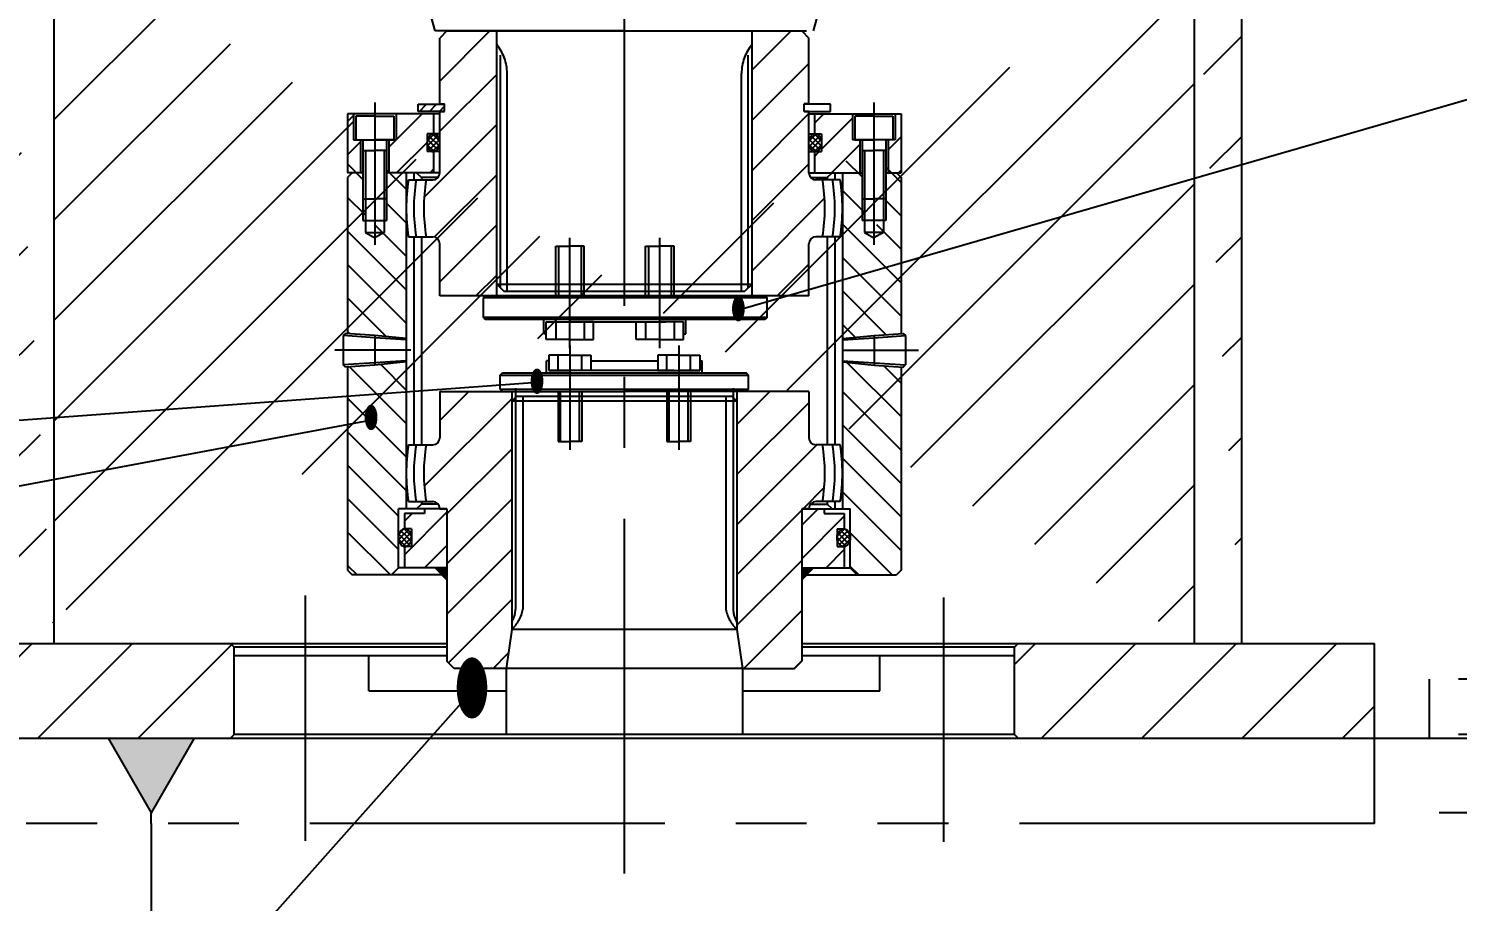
# Model space of a CAD drawing. Header units: millimetres. Extents: x -196 to 4844, y -195 to 3369.
# Drawn here: x 737 to 1341, y 945 to 1314 of the extents above; entities that cross this region are included whole.
import ezdxf
from ezdxf.enums import TextEntityAlignment as Align

# ---------------------------------------------------------------- set-up
doc = ezdxf.new("R2010")
doc.units = ezdxf.units.MM
doc.header["$LTSCALE"] = 120
for name, pattern in [('F', [0.75, 0.5, -0.25]), ('G', [2, 1.25, -0.25, 0.25, -0.25]), ('K', [2.5, 1.25, -0.25, 0.25, -0.25, 0.25, -0.25])]:
    doc.linetypes.add(name, pattern=pattern)
for name, color, linetype in [('01', 7, 'Continuous'), ('02', 1, 'Continuous'), ('04', 2, 'F'), ('05', 4, 'G'), ('07', 6, 'K'), ('08', 1, 'Continuous'), ('INTE_THICK', 7, 'Continuous'), ('THICK', 7, 'Continuous'), ('THIN', 1, 'Continuous')]:
    doc.layers.add(name, color=color, linetype=linetype)
doc.styles.get("Standard").update_dxf_attribs({"font": 'isocp', "width": 0.707, "bigfont": 'intecad.shx'})
doc.dimstyles.new('INTE', dxfattribs={"dimscale": 12, "dimtxt": 3.5, "dimasz": 3, "dimexe": 3, "dimexo": 0, "dimgap": 1, "dimtad": 1, "dimdec": 3, "dimdsep": 46, "dimtxsty": 'Standard', "dimcen": 0, "dimclrd": 1, "dimclre": 1, "dimclrt": 3, "dimadec": 0, "dimazin": 0, "dimtfac": 1, "dimtdec": 3, "dimtmove": 0, "dimatfit": 0, "dimfxl": 0, "dimarcsym": 0})

# ---------------------------------------------------------------- blocks, each defined once
blk = doc.blocks.new('*U69', base_point=(258.13, 456.8))
at = {"layer": '01'}
for p, q in [((257.96, 460.8), (283.13, 460.8)), ((278.13, 461.8), (278.13, 451.8)), ((283.13, 460.8), (283.13, 452.8)), ((283.13, 460.8), (285.44, 456.8)), ((283.13, 452.8), (285.44, 456.8)), ((257.96, 452.8), (283.13, 452.8))]:
    blk.add_line(p, q, dxfattribs=at)
at = {"layer": '02'}
for p, q in [((257.96, 461.8), (278.13, 461.8)), ((257.96, 451.8), (278.13, 451.8))]:
    blk.add_line(p, q, dxfattribs=at)
at = {"layer": '05'}
blk.add_line((255.13, 456.8), (288.44, 456.8), dxfattribs=at)
blk = doc.blocks.new('*D91')
at = {"layer": '08', "color": 1, "lineweight": -2}
for p, q in [((1338.96, 1393.74), (1524.92, 1393.74)), ((1488.92, 1049.74), (1488.92, 1357.74)), ((1306.04, 1013.74), (1524.92, 1013.74))]:
    blk.add_line(p, q, dxfattribs=at)
at = {"layer": '08', "color": 1}
for points in [[(1482.92, 1357.74), (1494.92, 1357.74), (1488.92, 1393.74)], [(1482.92, 1049.74), (1494.92, 1049.74), (1488.92, 1013.74)]]:
    blk.add_solid(points, dxfattribs=at)
at = {"layer": 'Defpoints', "color": 0}
for p in [(1338.96, 1393.74), (1488.92, 1393.74), (1306.04, 1013.74)]:
    blk.add_point(p, dxfattribs=at)
at = {"layer": '08', "color": 3, "insert": (1455.92, 1203.74), "char_height": 42, "attachment_point": 5, "rotation": 90}
blk.add_mtext('380', dxfattribs=at)

msp = doc.modelspace()

# ---------------------------------------------------------------- hatches: boundary and pattern name
at = {"layer": '02'}
h = msp.add_hatch(dxfattribs=at)
h.set_pattern_fill('_USER', color=256, scale=30, angle=45, style=0, pattern_type=0)
h.set_pattern_definition([(45, (-1141.58, -62.75), (-21.2132, 21.2132), [])])
h.paths.add_polyline_path([(1188.9647, 1387.7393), (1216.4647, 1387.7393), (1216.4647, 1393.7393), (1338.9647, 1393.7393), (1338.9647, 1353.7393), (1188.9647, 1353.7393)])
h.paths.add_polyline_path([(1153.9647, 1053.7393), (1306.0433, 1053.7393), (1306.0433, 1013.7393), (1153.9647, 1013.7393)])
h.paths.add_polyline_path([(687.9647, 1053.7393), (823.9647, 1053.7393), (823.9647, 1013.7393), (687.9647, 1013.7393)])
h.paths.add_polyline_path([(636.4647, 1053.7393), (654.9647, 1053.7393), (654.9647, 1013.7393), (636.4647, 1013.7393)])
h.paths.add_polyline_path([(617.9647, 1393.7393), (617.9647, 1353.7393), (788.9647, 1353.7393), (788.9647, 1387.7393), (761.4647, 1387.7393), (761.4647, 1393.7393)])
edge = h.paths.add_edge_path()
edge.add_line((1229.9647, 1053.7393), (1229.9647, 1353.7393))
edge.add_line((1249.9647, 1053.7393), (1249.9647, 1353.7393))
edge.add_line((727.9647, 1053.7393), (727.9647, 1353.7393))
edge.add_line((747.9647, 1053.7393), (747.9647, 1353.7393))
at = {"layer": '02', "linetype": 'Continuous'}
h = msp.add_hatch(dxfattribs=at)
h.set_pattern_fill('_USER', color=1, scale=15, angle=45, style=0, pattern_type=0)
h.set_pattern_definition([(45, (-1329.516, -4958.24), (-10.606602, 10.606602), [])])
h.paths.add_polyline_path([(910.9647, 1252.7397, -0.41421356), (907.9647, 1249.7397), (905.1746, 1249.7397, 0.08415731), (905.1746, 1225.7397), (907.9647, 1225.7397, -0.41421356), (910.9647, 1222.7397), (910.9647, 1200.7393), (934.9897, 1200.7393), (934.9897, 1312.7393), (913.9647, 1312.7393), (910.9647, 1309.7393), (910.9647, 1281.9397), (912.9647, 1281.9397), (912.9647, 1278.7397), (910.9647, 1278.7397)])
h.paths.add_polyline_path([(1042.9397, 1200.7393), (1066.9647, 1200.7393), (1066.9647, 1222.7397, -0.41421356), (1069.9647, 1225.7397), (1072.7548, 1225.7397, 0.08415731), (1072.7548, 1249.7397), (1069.9647, 1249.7397, -0.41421356), (1066.9647, 1252.7397), (1066.9647, 1278.7397), (1064.9647, 1278.7397), (1064.9647, 1281.7397), (1064.9647, 1281.9397), (1066.9647, 1281.9397), (1066.9647, 1309.7393), (1063.9647, 1312.7393), (1042.9397, 1312.7393)])
h = msp.add_hatch(dxfattribs=at)
h.set_pattern_fill('_USER', color=1, scale=3, angle=45, style=0, pattern_type=0)
h.set_pattern_definition([(45, (0, 62.433), (-2.1213203, 2.1213203), [])])
h.paths.add_polyline_path([(901.8647, 1281.7397), (901.8647, 1278.7397), (912.9647, 1278.7397), (912.9647, 1281.7397)])
h = msp.add_hatch(dxfattribs=at)
h.set_pattern_fill('_USER', color=1, scale=10, angle=45, style=0, pattern_type=0)
h.set_pattern_definition([(45, (-2385.169, -2265.525), (-7.071068, 7.071068), [])])
h.paths.add_polyline_path([(1085.4647, 1266.7397), (1085.4647, 1277.7397), (1069.4647, 1277.7397), (1069.4647, 1269.2397), (1072.3647, 1269.2397), (1072.3647, 1261.7397), (1069.4647, 1261.7397), (1069.4647, 1252.7397), (1082.9647, 1252.7397), (1088.4647, 1252.7397), (1088.4647, 1266.7397), (1086.4647, 1266.7397)])
h.paths.add_polyline_path([(1105.9647, 1277.7397), (1103.4647, 1277.7397), (1103.4647, 1266.7397), (1100.4647, 1266.7397), (1100.4647, 1252.7397), (1105.9647, 1252.7397)])
h.paths.add_polyline_path([(892.4647, 1266.7397), (889.4647, 1266.7397), (889.4647, 1252.7397), (908.4647, 1252.7397), (908.4647, 1261.7397), (905.5647, 1261.7397), (905.5647, 1269.2397), (908.4647, 1269.2397), (908.4647, 1277.7397), (892.4647, 1277.7397)])
h.paths.add_polyline_path([(877.4647, 1266.7397), (875.4647, 1266.7397), (874.4647, 1266.7397), (874.4647, 1277.7397), (871.9647, 1277.7397), (871.9647, 1252.7397), (877.4647, 1252.7397)])
h = msp.add_hatch(dxfattribs=at)
h.set_pattern_fill('ANSI37', color=1, scale=0.5, angle=-90, style=0)
h.set_pattern_definition([(225, (1319.0606, 1504.5363), (-1.122532, 1.122532), []), (135, (1319.0606, 1504.5363), (1.122532, 1.122532), [])])
edge = h.paths.add_edge_path()
edge.add_ellipse((908.2647, 1265.4897), major_axis=(0, 3.75), ratio=0.72, start_angle=0, end_angle=360, ccw=False)
h = msp.add_hatch(dxfattribs=at)
h.set_pattern_fill('ANSI37', color=1, scale=0.5, angle=-90, style=0)
h.set_pattern_definition([(315, (658.8689, 1504.5363), (1.122532, 1.122532), []), (45, (658.8689, 1504.5363), (-1.122532, 1.122532), [])])
edge = h.paths.add_edge_path()
edge.add_ellipse((1069.6647, 1265.4897), major_axis=(0, 3.75), ratio=0.72, start_angle=0, end_angle=360)
h = msp.add_hatch(dxfattribs=at)
h.set_pattern_fill('_USER', color=1, scale=10, angle=315, style=0, pattern_type=0)
h.set_pattern_definition([(315, (-2385.169, -2260.525), (7.071068, 7.071068), [])])
h.paths.add_polyline_path([(1081.1647, 1182.6677), (1094.5151, 1184.0444), (1105.9647, 1184.8181), (1105.9647, 1255.7397), (1103.9647, 1257.7397), (1099.4647, 1257.7397), (1099.4647, 1237.5744), (1098.4647, 1237.5744), (1098.4647, 1232.5744), (1094.4647, 1230.265), (1090.4647, 1232.5744), (1090.4647, 1237.5744), (1089.4647, 1237.5744), (1089.4647, 1257.7397), (1081.1647, 1257.7397)])
edge = h.paths.add_edge_path()
edge.add_line((1105.9647, 1170.6605), (1094.5151, 1171.4342))
edge.add_line((1094.5151, 1171.4342), (1081.1647, 1172.8109))
edge.add_line((1081.1647, 1172.8109), (1081.1647, 1110.7393))
edge.add_line((1081.1647, 1110.7393), (1081.9647, 1110.7393))
edge.add_line((1081.9647, 1110.7393), (1084.4647, 1110.7393))
edge.add_line((1084.4647, 1110.7393), (1084.4647, 1098.8288))
edge.add_ellipse((1081.7147, 1098.4893), major_axis=(0, 3.75), ratio=0.7363574, start_angle=264.8055711, end_angle=275.1944289, ccw=False)
edge.add_ellipse((1081.7147, 1098.4893), major_axis=(0, 3.75), ratio=0.7363574, start_angle=275.1944289, end_angle=624.8055711)
edge.add_line((1084.4647, 1098.1498), (1084.4647, 1085.7393))
edge.add_line((1084.4647, 1085.7393), (1087.4647, 1082.7393))
edge.add_line((1087.4647, 1082.7393), (1103.9647, 1082.7393))
edge.add_line((1103.9647, 1082.7393), (1105.9647, 1084.7393))
edge.add_line((1105.9647, 1084.7393), (1105.9647, 1170.6605))
h.paths.add_polyline_path([(896.7647, 1257.7397), (888.4647, 1257.7397), (888.4647, 1246.7397), (888.4647, 1237.5744), (887.4647, 1237.5744), (887.4647, 1232.5744), (883.4647, 1230.265), (879.4647, 1232.5744), (879.4647, 1237.5744), (878.4647, 1237.5744), (878.4647, 1257.7397), (873.9647, 1257.7397), (871.9647, 1255.7397), (871.9647, 1184.8181), (883.4143, 1184.0444), (896.7647, 1182.6677)])
edge = h.paths.add_edge_path()
edge.add_line((883.4143, 1171.4342), (871.9647, 1170.6605))
edge.add_line((871.9647, 1170.6605), (871.9647, 1084.7393))
edge.add_line((871.9647, 1084.7393), (873.9647, 1082.7393))
edge.add_line((873.9647, 1082.7393), (890.4647, 1082.7393))
edge.add_line((890.4647, 1082.7393), (893.4647, 1085.7393))
edge.add_line((893.4647, 1085.7393), (893.4647, 1098.1498))
edge.add_ellipse((896.2147, 1098.4893), major_axis=(0, 3.75), ratio=0.7363574, start_angle=84.8055711, end_angle=95.1944289, ccw=False)
edge.add_ellipse((896.2147, 1098.4893), major_axis=(0, 3.75), ratio=0.7363574, start_angle=-264.8055711, end_angle=84.8055711)
edge.add_line((893.4647, 1098.8288), (893.4647, 1110.7393))
edge.add_line((893.4647, 1110.7393), (896.7647, 1110.7393))
edge.add_line((896.7647, 1110.7393), (896.7647, 1172.8109))
edge.add_line((896.7647, 1172.8109), (883.4143, 1171.4342))
h = msp.add_hatch(dxfattribs=at)
h.set_pattern_fill('_USER', color=1, scale=15, angle=45, style=0, pattern_type=0)
h.set_pattern_definition([(45, (-1329.516, -4953.24), (-10.606602, 10.606602), [])])
h.paths.add_polyline_path([(941.3397, 1160.2393), (910.9647, 1160.2393), (910.9647, 1140.7393, -0.41421356), (907.9647, 1137.7393), (905.1746, 1137.7393, 0.08415731), (905.1746, 1113.7393), (907.9647, 1113.7393, -0.41421356), (910.9647, 1110.7393), (913.9647, 1110.7393), (913.9647, 1085.7393), (913.9647, 1046.2393), (916.9647, 1043.2393), (938.9647, 1043.2393), (941.3397, 1059.7563)])
h.paths.add_polyline_path([(1036.5897, 1059.7563), (1038.9647, 1043.2393), (1060.9647, 1043.2393), (1063.9647, 1046.2393), (1063.9647, 1110.7393), (1066.9647, 1110.7393, -0.41421356), (1069.9647, 1113.7393), (1072.7548, 1113.7393, 0.08415731), (1072.7548, 1137.7393), (1069.9647, 1137.7393, -0.41421356), (1066.9647, 1140.7393), (1066.9647, 1160.2393), (1036.5897, 1160.2393)])
h = msp.add_hatch(dxfattribs=at)
h.set_pattern_fill('_USER', color=1, scale=10, angle=45, style=0, pattern_type=0)
h.set_pattern_definition([(45, (-2385.169, -2260.525), (-7.071068, 7.071068), [])])
edge = h.paths.add_edge_path()
edge.add_line((913.9647, 1110.7393), (910.9647, 1110.7393))
edge.add_line((910.9647, 1110.7393), (904.4647, 1110.7393))
edge.add_line((904.4647, 1110.7393), (904.4647, 1108.7393))
edge.add_line((904.4647, 1108.7393), (895.9647, 1108.7393))
edge.add_line((895.9647, 1108.7393), (895.9647, 1102.2393))
edge.add_line((895.9647, 1102.2393), (898.9647, 1102.2393))
edge.add_line((898.9647, 1102.2393), (898.9647, 1098.8288))
edge.add_ellipse((896.2147, 1098.4893), major_axis=(0, 3.75), ratio=0.7363574, start_angle=264.8055711, end_angle=275.1944289, ccw=False)
edge.add_ellipse((896.2147, 1098.4893), major_axis=(0, 3.75), ratio=0.7363574, start_angle=180, end_angle=264.8055711)
edge.add_line((898.9647, 1098.1498), (898.9647, 1094.7393))
edge.add_line((898.9647, 1094.7393), (895.9647, 1094.7393))
edge.add_line((895.9647, 1094.7393), (895.9647, 1085.7393))
edge.add_line((895.9647, 1085.7393), (913.9647, 1085.7393))
edge.add_line((913.9647, 1085.7393), (913.9647, 1110.7393))
edge = h.paths.add_edge_path()
edge.add_line((1078.9647, 1098.8288), (1078.9647, 1102.2393))
edge.add_line((1078.9647, 1102.2393), (1081.9647, 1102.2393))
edge.add_line((1081.9647, 1102.2393), (1081.9647, 1108.7393))
edge.add_line((1081.9647, 1108.7393), (1073.4647, 1108.7393))
edge.add_line((1073.4647, 1108.7393), (1073.4647, 1110.7393))
edge.add_line((1073.4647, 1110.7393), (1063.9647, 1110.7393))
edge.add_line((1063.9647, 1110.7393), (1063.9647, 1085.7393))
edge.add_line((1063.9647, 1085.7393), (1081.9647, 1085.7393))
edge.add_line((1081.9647, 1085.7393), (1081.9647, 1094.7393))
edge.add_line((1081.9647, 1094.7393), (1078.9647, 1094.7393))
edge.add_line((1078.9647, 1094.7393), (1078.9647, 1098.1498))
edge.add_ellipse((1081.7147, 1098.4893), major_axis=(0, 3.75), ratio=0.7363574, start_angle=84.8055711, end_angle=95.1944289, ccw=False)
edge.add_ellipse((1081.7147, 1098.4893), major_axis=(0, 3.75), ratio=0.7363574, start_angle=0, end_angle=84.8055711)
h = msp.add_hatch(dxfattribs=at)
h.set_pattern_fill('ANSI37', color=1, scale=0.5, angle=-90, style=0)
h.set_pattern_definition([(225, (1319.0606, 1489.5359), (-1.122532, 1.122532), []), (135, (1319.0606, 1489.5359), (1.122532, 1.122532), [])])
edge = h.paths.add_edge_path()
edge.add_line((893.4647, 1098.1498), (893.4647, 1098.8288))
edge.add_ellipse((896.2147, 1098.4893), major_axis=(0, 3.75), ratio=0.7363574, start_angle=-84.8055711, end_angle=84.8055711, ccw=False)
edge.add_line((898.9647, 1098.8288), (898.9647, 1098.1498))
edge.add_ellipse((896.2147, 1098.4893), major_axis=(0, 3.75), ratio=0.7363574, start_angle=95.1944289, end_angle=264.8055711, ccw=False)
h = msp.add_hatch(dxfattribs=at)
h.set_pattern_fill('ANSI37', color=1, scale=0.5, angle=-90, style=0)
h.set_pattern_definition([(315, (658.8689, 1489.5359), (1.122532, 1.122532), []), (45, (658.8689, 1489.5359), (-1.122532, 1.122532), [])])
edge = h.paths.add_edge_path()
edge.add_line((1084.4647, 1098.1498), (1084.4647, 1098.8288))
edge.add_ellipse((1081.7147, 1098.4893), major_axis=(0, 3.75), ratio=0.7363574, start_angle=275.1944289, end_angle=444.8055711)
edge.add_line((1078.9647, 1098.8288), (1078.9647, 1098.1498))
edge.add_ellipse((1081.7147, 1098.4893), major_axis=(0, 3.75), ratio=0.7363574, start_angle=95.1944289, end_angle=264.8055711)
for points in [[(908.9647, 1085.7393), (913.9647, 1085.7393), (913.9647, 1080.7393)], [(1068.9647, 1085.7393), (1063.9647, 1085.7393), (1063.9647, 1080.7393)]]:
    msp.add_hatch(color=1, dxfattribs=at).paths.add_polyline_path(points)
at = {"layer": '07', "linetype": 'K'}
msp.add_hatch(color=6, dxfattribs=at).paths.add_polyline_path([(788.9647, 982.2393), (807.1513, 1013.7393), (770.7782, 1013.7393)])

# ---------------------------------------------------------------- linework, layer by layer
for p, q in [((913.9647, 1312.7393), (910.9647, 1309.7393)), ((1063.9647, 1312.7393), (1066.9647, 1309.7393)), ((910.9647, 1281.9397), (910.9647, 1309.7393)), ((1066.9647, 1281.9397), (1066.9647, 1309.7393)), ((912.9647, 1278.7397), (912.9647, 1281.9397)), ((1064.9647, 1278.7397), (1064.9647, 1281.9397)), ((910.9647, 1252.7397), (910.9647, 1278.7397)), ((1066.9647, 1252.7397), (1066.9647, 1278.7397)), ((873.9647, 1252.7397), (871.9647, 1250.7397)), ((871.9647, 1250.7397), (871.9647, 1184.8181)), ((878.4647, 1252.7397), (873.9647, 1252.7397)), ((910.9647, 1252.7397), (888.4647, 1252.7397)), ((896.7647, 1252.7397), (896.7647, 1110.7393)), ((901.1647, 1252.7397), (903.1647, 1250.7397)), ((910.2008, 1250.7397), (903.1647, 1250.7397)), ((903.1647, 1250.7397), (903.1647, 1249.7397)), ((1066.9647, 1252.7397), (1089.4647, 1252.7397)), ((1067.7287, 1250.7397), (1074.7647, 1250.7397)), ((1076.7647, 1252.7397), (1074.7647, 1250.7397)), ((1074.7647, 1250.7397), (1074.7647, 1249.7397)), ((1081.1647, 1252.7397), (1081.1647, 1110.7393)), ((1099.4647, 1252.7397), (1103.9647, 1252.7397)), ((1103.9647, 1252.7397), (1105.9647, 1250.7397)), ((1105.9647, 1250.7397), (1105.9647, 1184.8181)), ((903.1647, 1225.7397), (903.1647, 1137.7393)), ((910.9647, 1200.7393), (910.9647, 1222.7397)), ((1066.9647, 1200.7393), (1066.9647, 1222.7397)), ((1074.7647, 1225.7397), (1074.7647, 1137.7393)), ((871.9647, 1170.6605), (871.9647, 1084.7393)), ((1105.9647, 1170.6605), (1105.9647, 1084.7393)), ((910.9647, 1160.2393), (910.9647, 1140.7393)), ((1066.9647, 1160.2393), (1066.9647, 1140.7393)), ((901.1647, 1110.7393), (903.1647, 1112.7393)), ((903.1647, 1113.7393), (903.1647, 1112.7393)), ((910.2008, 1112.7393), (903.1647, 1112.7393)), ((1067.7287, 1112.7393), (1074.7647, 1112.7393)), ((1074.7647, 1113.7393), (1074.7647, 1112.7393)), ((1076.7647, 1110.7393), (1074.7647, 1112.7393)), ((913.9647, 1110.7393), (893.4647, 1110.7393)), ((893.4647, 1085.7393), (893.4647, 1110.7393)), ((904.4647, 1108.7393), (895.9647, 1108.7393)), ((904.4647, 1110.7393), (904.4647, 1108.7393)), ((910.9647, 1110.7393), (910.9647, 1110.7393)), ((913.9647, 1110.7393), (913.9647, 1046.2393)), ((1063.9647, 1110.7393), (1084.4647, 1110.7393)), ((1063.9647, 1110.7393), (1063.9647, 1046.2393)), ((1066.9647, 1110.7393), (1066.9647, 1110.7393)), ((1073.4647, 1110.7393), (1073.4647, 1108.7393)), ((1073.4647, 1108.7393), (1081.9647, 1108.7393)), ((1084.4647, 1085.7393), (1084.4647, 1110.7393)), ((871.9647, 1084.7393), (873.9647, 1082.7393)), ((911.9647, 1082.7393), (873.9647, 1082.7393)), ((908.9647, 1085.7393), (913.9647, 1080.7393)), ((1068.9647, 1085.7393), (1063.9647, 1080.7393)), ((1065.9647, 1082.7393), (1103.9647, 1082.7393)), ((1105.9647, 1084.7393), (1103.9647, 1082.7393)), ((916.9647, 1043.2393), (913.9647, 1046.2393)), ((1060.9647, 1043.2393), (1063.9647, 1046.2393))]:
    msp.add_line(p, q)
for centre, start, end in [((907.9647, 1252.7397), 270, 0), ((1069.9647, 1252.7397), 180, 270), ((907.9647, 1222.7397), 0, 90), ((1069.9647, 1222.7397), 90, 180), ((907.9647, 1140.7393), 270, 0), ((1069.9647, 1140.7393), 180, 270), ((907.9647, 1110.7393), 0, 90), ((1069.9647, 1110.7393), 90, 180)]:
    msp.add_arc(centre, 3, start, end)
at = {"extrusion": (0, 0, -1)}
for centre, ratio in [((908.2647, 1265.4897), 0.72), ((896.2147, 1098.4893), 0.7363574)]:
    msp.add_ellipse(centre, major_axis=(0, 3.75), ratio=ratio, dxfattribs=at)
for centre, ratio in [((1069.6647, 1265.4897), 0.72), ((1081.7147, 1098.4893), 0.7363574)]:
    msp.add_ellipse(centre, major_axis=(0, 3.75), ratio=ratio)
at = {"layer": '01', "color": 7, "linetype": 'Continuous'}
for p, q in [((747.9647, 1053.7393), (747.9647, 1353.7393)), ((1229.9647, 1053.7393), (1229.9647, 1353.7393)), ((1249.9647, 1053.7393), (1249.9647, 1353.7393)), ((934.9897, 1200.7393), (934.9897, 1312.7393)), ((1042.9397, 1200.7393), (1042.9397, 1312.7393)), ((910.9647, 1281.9397), (912.9647, 1281.9397)), ((1066.9647, 1281.9397), (1064.9647, 1281.9397)), ((910.9647, 1278.7397), (912.9647, 1278.7397)), ((1066.9647, 1278.7397), (1064.9647, 1278.7397)), ((1066.9647, 1200.7393), (910.9647, 1200.7393)), ((930.1522, 1200.7393), (929.3522, 1199.9393)), ((1049.3522, 1199.9393), (929.3522, 1199.9393)), ((929.3522, 1191.5393), (929.3522, 1199.9393)), ((1048.5522, 1200.7393), (1049.3522, 1199.9393)), ((1049.3522, 1191.5393), (1049.3522, 1199.9393)), ((1049.3522, 1191.5393), (929.3522, 1191.5393)), ((930.1522, 1190.7393), (929.3522, 1191.5393)), ((1048.5522, 1190.7393), (930.1522, 1190.7393)), ((1049.3522, 1191.5393), (1048.5522, 1190.7393)), ((870.1303, 1183.942), (870.1303, 1171.5366)), ((1107.7991, 1183.942), (1107.7991, 1171.5366)), ((956.0797, 1168.2393), (956.0797, 1173.2393)), ((957.0797, 1173.2393), (956.0797, 1173.2393)), ((974.8497, 1173.2393), (1003.0797, 1173.2393)), ((1020.8497, 1173.2393), (1021.8497, 1173.2393)), ((1021.8497, 1168.2393), (1021.8497, 1173.2393)), ((936.4647, 1167.2393), (937.4647, 1168.2393)), ((936.4647, 1167.2393), (1041.4647, 1167.2393)), ((936.4647, 1161.2393), (936.4647, 1167.2393)), ((937.4647, 1168.2393), (1040.4647, 1168.2393)), ((1041.4647, 1167.2393), (1040.4647, 1168.2393)), ((1041.4647, 1161.2393), (1041.4647, 1167.2393)), ((936.4647, 1161.2393), (1041.4647, 1161.2393)), ((937.4647, 1160.2393), (936.4647, 1161.2393)), ((1041.4647, 1161.2393), (1040.4647, 1160.2393)), ((823.9647, 1052.2393), (822.4647, 1053.7393)), ((823.9647, 1015.2393), (823.9647, 1052.2393)), ((913.9647, 1052.2393), (823.9647, 1052.2393)), ((1153.9647, 1052.2393), (1063.9647, 1052.2393)), ((1153.9647, 1052.2393), (1155.4647, 1053.7393)), ((1153.9647, 1015.2393), (1153.9647, 1052.2393)), ((823.9647, 1015.2393), (822.4647, 1013.7393)), ((1153.9647, 1015.2393), (823.9647, 1015.2393)), ((1153.9647, 1015.2393), (1155.4647, 1013.7393)), ((686.4647, 1013.7393), (1306.0433, 1013.7393))]:
    msp.add_line(p, q, dxfattribs=at)
at = {"layer": '01'}
for p, q in [((913.9647, 1312.7393), (1063.9647, 1312.7393)), ((901.8647, 1281.7397), (912.9647, 1281.7397)), ((901.8647, 1278.7397), (901.8647, 1281.7397)), ((912.9647, 1278.7397), (912.9647, 1281.7397)), ((1064.9647, 1278.7397), (1064.9647, 1281.7397)), ((1076.0647, 1281.7397), (1064.9647, 1281.7397)), ((1076.0647, 1278.7397), (1076.0647, 1281.7397)), ((871.9647, 1277.7397), (871.9647, 1252.7397)), ((910.9647, 1277.7397), (871.9647, 1277.7397)), ((874.4647, 1277.7397), (874.4647, 1266.7397)), ((875.4647, 1276.7397), (875.4647, 1266.7397)), ((883.4647, 1276.7397), (875.4647, 1276.7397)), ((883.4647, 1276.7397), (891.4647, 1276.7397)), ((891.4647, 1276.7397), (891.4647, 1266.7397)), ((892.4647, 1277.7397), (892.4647, 1266.7397)), ((912.9647, 1278.7397), (901.8647, 1278.7397)), ((908.4647, 1269.2397), (908.4647, 1277.7397)), ((1064.9647, 1278.7397), (1076.0647, 1278.7397)), ((1066.9647, 1277.7397), (1105.9647, 1277.7397)), ((1069.4647, 1269.2397), (1069.4647, 1277.7397)), ((1085.4647, 1277.7397), (1085.4647, 1266.7397)), ((1094.4647, 1276.7397), (1086.4647, 1276.7397)), ((1086.4647, 1276.7397), (1086.4647, 1266.7397)), ((1094.4647, 1276.7397), (1102.4647, 1276.7397)), ((1102.4647, 1276.7397), (1102.4647, 1266.7397)), ((1103.4647, 1277.7397), (1103.4647, 1266.7397)), ((1105.9647, 1277.7397), (1105.9647, 1252.7397)), ((905.5647, 1269.2397), (905.5647, 1261.7397)), ((910.9647, 1269.2397), (905.5647, 1269.2397)), ((1066.9647, 1269.2397), (1072.3647, 1269.2397)), ((1072.3647, 1269.2397), (1072.3647, 1261.7397)), ((874.4647, 1266.7397), (892.4647, 1266.7397)), ((875.4647, 1266.7397), (883.4647, 1266.7397)), ((877.4647, 1266.7397), (877.4647, 1252.7397)), ((878.4647, 1266.7397), (878.4647, 1241.7397)), ((891.4647, 1266.7397), (883.4647, 1266.7397)), ((888.4647, 1266.7397), (888.4647, 1241.7397)), ((889.4647, 1266.7397), (889.4647, 1252.7397)), ((1103.4647, 1266.7397), (1085.4647, 1266.7397)), ((1086.4647, 1266.7397), (1094.4647, 1266.7397)), ((1088.4647, 1266.7397), (1088.4647, 1252.7397)), ((1089.4647, 1266.7397), (1089.4647, 1241.7397)), ((1102.4647, 1266.7397), (1094.4647, 1266.7397)), ((1099.4647, 1266.7397), (1099.4647, 1241.7397)), ((1100.4647, 1266.7397), (1100.4647, 1252.7397)), ((878.4647, 1262.2397), (883.4647, 1262.2397)), ((888.4647, 1262.2397), (883.4647, 1262.2397)), ((910.9647, 1261.7397), (905.5647, 1261.7397)), ((908.4647, 1252.7397), (908.4647, 1261.7397)), ((1066.9647, 1261.7397), (1072.3647, 1261.7397)), ((1069.4647, 1252.7397), (1069.4647, 1261.7397)), ((1089.4647, 1262.2397), (1094.4647, 1262.2397)), ((1099.4647, 1262.2397), (1094.4647, 1262.2397)), ((878.4647, 1252.7397), (871.9647, 1252.7397)), ((910.9647, 1252.7397), (894.9647, 1252.7397)), ((1066.9647, 1252.7397), (1082.9647, 1252.7397)), ((1099.4647, 1252.7397), (1105.9647, 1252.7397)), ((878.4647, 1241.7397), (883.4647, 1241.7397)), ((888.4647, 1241.7397), (883.4647, 1241.7397)), ((1089.4647, 1241.7397), (1094.4647, 1241.7397)), ((1099.4647, 1241.7397), (1094.4647, 1241.7397)), ((959.9647, 1200.7393), (959.9647, 1221.7393)), ((959.9647, 1221.7393), (965.9647, 1221.7393)), ((971.9647, 1221.7393), (965.9647, 1221.7393)), ((971.9647, 1200.7393), (971.9647, 1221.7393)), ((997.9647, 1200.7393), (997.9647, 1221.7393)), ((997.9647, 1221.7393), (1003.9647, 1221.7393)), ((1009.9647, 1221.7393), (1003.9647, 1221.7393)), ((1009.9647, 1200.7393), (1009.9647, 1221.7393)), ((954.9497, 1184.7393), (954.9497, 1190.7393)), ((1014.9797, 1184.7393), (1014.9797, 1190.7393)), ((871.128, 1184.8746), (870.1303, 1183.942)), ((883.4143, 1184.0444), (871.128, 1184.8746)), ((883.4143, 1184.0444), (883.4143, 1171.4342)), ((955.9497, 1184.7393), (954.9497, 1184.7393)), ((955.9497, 1189.7393), (965.9647, 1189.7393)), ((955.9497, 1189.7393), (965.9647, 1189.7393)), ((955.9497, 1182.2393), (955.9497, 1189.7393)), ((959.9647, 1189.7393), (959.9647, 1182.2393)), ((963.9797, 1189.7393), (1006.4647, 1189.7393)), ((975.9797, 1189.7393), (965.9647, 1189.7393)), ((971.9647, 1189.7393), (971.9647, 1182.2393)), ((975.9797, 1182.2393), (975.9797, 1189.7393)), ((993.9497, 1182.2393), (993.9497, 1189.7393)), ((997.9647, 1189.7393), (997.9647, 1182.2393)), ((1013.9797, 1189.7393), (1003.9647, 1189.7393)), ((1009.9647, 1189.7393), (1009.9647, 1182.2393)), ((1013.9797, 1182.2393), (1013.9797, 1189.7393)), ((1013.9797, 1184.7393), (1014.9797, 1184.7393)), ((1094.5151, 1184.0444), (1106.8014, 1184.8746)), ((1094.5151, 1184.0444), (1094.5151, 1171.4342)), ((1106.8014, 1184.8746), (1107.7991, 1183.942)), ((965.9647, 1182.2393), (955.9497, 1182.2393)), ((965.9647, 1182.2393), (975.9797, 1182.2393)), ((1003.9647, 1182.2393), (993.9497, 1182.2393)), ((1003.9647, 1182.2393), (1013.9797, 1182.2393)), ((965.9647, 1175.6393), (957.0797, 1175.6393)), ((957.0797, 1175.6393), (957.0797, 1169.2393)), ((960.9647, 1169.2393), (960.9647, 1175.6393)), ((965.9647, 1175.6393), (974.8497, 1175.6393)), ((970.9647, 1169.2393), (970.9647, 1175.6393)), ((974.8497, 1175.6393), (974.8497, 1169.2393)), ((1003.0797, 1175.6393), (1003.0797, 1169.2393)), ((1011.9647, 1175.6393), (1003.0797, 1175.6393)), ((1006.9647, 1169.2393), (1006.9647, 1175.6393)), ((1011.9647, 1175.6393), (1020.8497, 1175.6393)), ((1016.9647, 1169.2393), (1016.9647, 1175.6393)), ((1020.8497, 1175.6393), (1020.8497, 1169.2393)), ((871.128, 1170.604), (870.1303, 1171.5366)), ((883.4143, 1171.4342), (871.128, 1170.604)), ((974.9647, 1169.2393), (957.0797, 1169.2393)), ((957.0797, 1169.2393), (965.9647, 1169.2393)), ((974.8497, 1169.2393), (965.9647, 1169.2393)), ((1009.9647, 1169.2393), (974.8497, 1169.2393)), ((1002.9647, 1169.2393), (1020.8497, 1169.2393)), ((1003.0797, 1169.2393), (1011.9647, 1169.2393)), ((1020.8497, 1169.2393), (1011.9647, 1169.2393)), ((1094.5151, 1171.4342), (1106.8014, 1170.604)), ((1106.8014, 1170.604), (1107.7991, 1171.5366)), ((910.9647, 1160.2393), (988.9647, 1160.2393)), ((941.3397, 1160.2393), (941.3397, 1059.7563)), ((960.9647, 1160.2393), (960.9647, 1139.2393)), ((970.9647, 1160.2393), (970.9647, 1139.2393)), ((1066.9647, 1160.2393), (988.9647, 1160.2393)), ((1006.9647, 1160.2393), (1006.9647, 1139.2393)), ((1016.9647, 1160.2393), (1016.9647, 1139.2393)), ((1036.5897, 1160.2393), (1036.5897, 1059.7563)), ((960.9647, 1139.2393), (965.9647, 1139.2393)), ((970.9647, 1139.2393), (965.9647, 1139.2393)), ((1006.9647, 1139.2393), (1011.9647, 1139.2393)), ((1016.9647, 1139.2393), (1011.9647, 1139.2393)), ((913.9647, 1110.7393), (895.9647, 1110.7393)), ((895.9647, 1108.7393), (895.9647, 1102.2393)), ((913.9647, 1110.7393), (913.9647, 1085.7393)), ((1063.9647, 1110.7393), (1081.9647, 1110.7393)), ((1063.9647, 1110.7393), (1063.9647, 1085.7393)), ((1081.9647, 1108.7393), (1081.9647, 1102.2393)), ((898.9647, 1102.2393), (895.9647, 1102.2393)), ((898.9647, 1102.2393), (898.9647, 1094.7393)), ((1078.9647, 1102.2393), (1078.9647, 1094.7393)), ((1078.9647, 1102.2393), (1081.9647, 1102.2393)), ((895.9647, 1094.7393), (895.9647, 1085.7393)), ((898.9647, 1094.7393), (895.9647, 1094.7393)), ((1078.9647, 1094.7393), (1081.9647, 1094.7393)), ((1081.9647, 1094.7393), (1081.9647, 1085.7393)), ((893.4647, 1085.7393), (890.4647, 1082.7393)), ((913.9647, 1085.7393), (893.4647, 1085.7393)), ((913.9647, 1085.7393), (895.9647, 1085.7393)), ((1063.9647, 1085.7393), (1084.4647, 1085.7393)), ((1063.9647, 1085.7393), (1081.9647, 1085.7393)), ((1084.4647, 1085.7393), (1087.4647, 1082.7393)), ((941.3397, 1059.7563), (938.9647, 1043.2393)), ((1036.5897, 1059.7563), (941.3397, 1059.7563)), ((1036.5897, 1059.7563), (1038.9647, 1043.2393)), ((636.4647, 1053.7393), (913.9647, 1053.7393)), ((1063.9647, 1053.7393), (1306.0433, 1053.7393)), ((1306.0433, 1013.7393), (1306.0433, 1053.7393)), ((938.9647, 1043.2393), (916.9647, 1043.2393)), ((1038.9647, 1043.2393), (938.9647, 1043.2393)), ((1038.9647, 1043.2393), (1060.9647, 1043.2393)), ((788.9647, 977.7393), (788.9647, 982.2393))]:
    msp.add_line(p, q, dxfattribs=at)
at = {"layer": '01', "color": 1}
for p, q in [((883.4143, 1183.0422), (870.1303, 1183.9397)), ((1094.5151, 1183.0422), (1107.7991, 1183.9397)), ((883.4143, 1172.4364), (870.1303, 1171.5389)), ((1094.5151, 1172.4364), (1107.7991, 1171.5389))]:
    msp.add_line(p, q, dxfattribs=at)
at = {"layer": '02'}
for p, q in [((1037.1937, 1194.8116), (1583.0201, 1352.4217)), ((879.4647, 1262.2397), (879.4647, 1241.7397)), ((887.4647, 1262.2397), (887.4647, 1241.7397)), ((1090.4647, 1262.2397), (1090.4647, 1241.7397)), ((1098.4647, 1262.2397), (1098.4647, 1241.7397)), ((961.1647, 1221.7393), (961.1647, 1200.7393)), ((970.7647, 1221.7393), (970.7647, 1200.7393)), ((999.1647, 1221.7393), (999.1647, 1200.7393)), ((1008.7647, 1221.7393), (1008.7647, 1200.7393)), ((952.044, 1164.1176), (422.7969, 1125.2486)), ((961.9647, 1139.2393), (961.9647, 1160.2393)), ((969.9647, 1139.2393), (969.9647, 1160.2393)), ((1007.9647, 1139.2393), (1007.9647, 1160.2393)), ((1015.9647, 1139.2393), (1015.9647, 1160.2393)), ((881.4007, 1147.9928), (426.6418, 1062.8582)), ((924.5602, 1033.7393), (485.8945, 540.7439))]:
    msp.add_line(p, q, dxfattribs=at)
at = {"layer": '04', "color": 2, "linetype": 'F'}
for centre, start, end in [((975.9647, 1125.7393), 170.3789537, 189.6210463), ((1001.9647, 1125.7393), 350.3789537, 9.6210463)]:
    msp.add_arc(centre, 71.8, start, end, dxfattribs=at)
at = {"layer": '05'}
for p, q in [((988.9647, 956.4731), (988.9647, 1548.0387)), ((883.4647, 1279.8922), (883.4647, 1238.7975)), ((1094.4647, 1279.8922), (1094.4647, 1238.7975)), ((965.9647, 1178.6041), (965.9647, 1225.2882)), ((965.9647, 1184.1743), (965.9647, 1225.2882)), ((1003.9647, 1178.6041), (1003.9647, 1225.2882)), ((965.9647, 1179.8043), (965.9647, 1135.6904)), ((1011.9647, 1179.8043), (1011.9647, 1135.6904)), ((853.9647, 1074.1245), (853.9647, 970.4083)), ((1123.9647, 1073.2788), (1123.9647, 969.9761))]:
    msp.add_line(p, q, dxfattribs=at)
at = {"layer": '05', "color": 4, "linetype": 'G'}
for p, q in [((936.5772, 1204.1518), (936.5772, 1302.5271)), ((1041.3522, 1204.1518), (1041.3522, 1302.5271)), ((883.4647, 1282.4629), (883.4647, 1246.6691)), ((1094.4647, 1282.4629), (1094.4647, 1246.6691)), ((899.9647, 1252.7397), (899.9647, 1249.7397)), ((1077.9647, 1252.7397), (1077.9647, 1249.7397)), ((899.9647, 1225.7397), (899.9647, 1137.7393)), ((1077.9647, 1225.7397), (1077.9647, 1137.7393)), ((898.6647, 1177.7393), (866.6138, 1177.7393)), ((1081.2647, 1177.7393), (1113.3156, 1177.7393)), ((942.9272, 1161.749), (942.9272, 1068.1382)), ((1035.0022, 1161.749), (1035.0022, 1068.1382)), ((1077.9647, 1113.7393), (1077.9647, 1110.7393)), ((853.9647, 1053.5931), (853.9647, 1000.1241)), ((1123.9647, 1053.5931), (1123.9647, 1000.1241))]:
    msp.add_line(p, q, dxfattribs=at)
for centre, radius, start, end in [((975.9647, 1237.7397), 76, 170.9152797, 189.0847203), ((1001.9647, 1237.7397), 76, 350.9152797, 9.0847203), ((975.9647, 1125.7393), 76, 170.9152797, 189.0847203), ((1001.9647, 1125.7393), 76, 350.9152797, 9.0847203), ((932.522, 1068.1888), 10.4053, 327.9323848, 0.2782168), ((1045.4074, 1068.1888), 10.4053, 179.7217832, 212.0676152)]:
    msp.add_arc(centre, radius, start, end, dxfattribs=at)
at = {"layer": '07', "color": 6, "linetype": 'K'}
for p, q in [((908.9647, 1312.7393), (895.9647, 1360.4985)), ((1068.9647, 1312.7393), (1081.9647, 1360.4985)), ((988.9647, 1312.7393), (908.9647, 1312.7393)), ((988.9647, 1312.7393), (1065.9647, 1312.7393)), ((939.4347, 1202.7393), (939.4347, 1294.7393)), ((1038.4947, 1202.7393), (1038.4947, 1294.7393)), ((934.9897, 1205.7393), (1042.9397, 1205.7393)), ((934.9897, 1205.7393), (937.9897, 1202.7393)), ((937.9897, 1202.7393), (1039.9397, 1202.7393)), ((1042.9397, 1205.7393), (1039.9397, 1202.7393)), ((1042.9397, 1205.7393), (1039.9397, 1202.7393)), ((941.3397, 1156.2393), (943.3397, 1158.2393)), ((1036.5897, 1156.2393), (941.3397, 1156.2393)), ((1034.5897, 1158.2393), (943.3397, 1158.2393)), ((946.0047, 1158.2393), (946.0047, 1068.2393)), ((1031.9247, 1158.2393), (1031.9247, 1068.2393)), ((1036.5897, 1156.2393), (1034.5897, 1158.2393)), ((823.9647, 1048.7393), (913.9647, 1048.7393)), ((880.9647, 1033.7393), (880.9647, 1048.7393)), ((1063.9647, 1048.7393), (1153.9647, 1048.7393)), ((1096.9647, 1033.7393), (1096.9647, 1048.7393)), ((938.9647, 1043.2393), (938.9647, 1015.2393)), ((1038.9647, 1043.2393), (1038.9647, 1015.2393)), ((880.9647, 1033.7393), (938.9597, 1033.7393)), ((1038.9697, 1033.7393), (1096.9647, 1033.7393)), ((1791.6772, 1038.7393), (1329.2522, 1038.7393)), ((1329.2522, 1038.7393), (1329.2522, 1013.7393)), ((1791.6772, 1015.2393), (1329.2522, 1015.2393)), ((770.7782, 1013.7393), (788.9647, 982.2393)), ((807.1513, 1013.7393), (788.9647, 982.2393)), ((1306.0433, 1013.7393), (1820.4647, 1013.7393)), ((1306.0433, 977.7393), (1306.0433, 1013.7393)), ((1543.4647, 982.2393), (1306.0433, 982.2393)), ((1306.0433, 977.7393), (636.4647, 977.7393)), ((788.9647, 977.7393), (788.9647, 818.2393))]:
    msp.add_line(p, q, dxfattribs=at)
for centre, radius, start, end in [((919.959, 1294.5983), 19.4762, 0.4147685, 39.4889974), ((1057.9704, 1294.5983), 19.4762, 140.5110026, 179.5852315), ((932.1038, 1070.3595), 14.0617, 311.0573672, 351.3279229), ((1045.8256, 1070.3595), 14.0617, 188.6720771, 228.9426328)]:
    msp.add_arc(centre, radius, start, end, dxfattribs=at)
at = {"layer": 'INTE_THICK'}
for p, q in [((896.7647, 1182.2213), (883.4143, 1183.0422)), ((1081.1647, 1182.2213), (1094.5151, 1183.0422)), ((896.7647, 1173.2573), (883.4143, 1172.4364)), ((1081.1647, 1173.2573), (1094.5151, 1172.4364))]:
    msp.add_line(p, q, dxfattribs=at)
at = {"layer": 'THICK'}
for p, q in [((897.6791, 1249.7397), (907.9647, 1249.7397)), ((1080.2504, 1249.7397), (1069.9647, 1249.7397)), ((897.6791, 1225.7397), (907.9647, 1225.7397)), ((1080.2504, 1225.7397), (1069.9647, 1225.7397)), ((897.6791, 1137.7393), (907.9647, 1137.7393)), ((1080.2504, 1137.7393), (1069.9647, 1137.7393)), ((897.6791, 1113.7393), (907.9647, 1113.7393)), ((1080.2504, 1113.7393), (1069.9647, 1113.7393)), ((910.9647, 1110.7393), (913.9647, 1110.7393)), ((1066.9647, 1110.7393), (1063.9647, 1110.7393))]:
    msp.add_line(p, q, dxfattribs=at)
for centre, start, end in [((975.9647, 1237.7397), 171.285258, 188.714742), ((1001.9647, 1237.7397), 351.285258, 8.714742), ((975.9647, 1125.7393), 171.285258, 188.714742), ((1001.9647, 1125.7393), 351.285258, 8.714742)]:
    msp.add_arc(centre, 79.2, start, end, dxfattribs=at)
at = {"layer": 'THICK', "color": 1}
for centre, start, end in [((975.9647, 1237.7397), 170.3789537, 189.6210463), ((1001.9647, 1237.7397), 350.3789537, 9.6210463)]:
    msp.add_arc(centre, 71.8, start, end, dxfattribs=at)
at = {"layer": 'THIN'}
for p, q in [((896.7647, 1182.6677), (883.4143, 1184.0444)), ((1081.1647, 1182.6677), (1094.5151, 1184.0444)), ((896.7647, 1172.8109), (883.4143, 1171.4342)), ((1081.1647, 1172.8109), (1094.5151, 1171.4342))]:
    msp.add_line(p, q, dxfattribs=at)

# ---------------------------------------------------------------- block references
at = {"layer": '08', "xscale": -1, "rotation": 90}
msp.add_blockref('*U69', (883.4647, 1252.5744), dxfattribs=at)
at = {"layer": '08', "rotation": 270}
msp.add_blockref('*U69', (1094.4647, 1252.5744), dxfattribs=at)

# ---------------------------------------------------------------- texts
at = {"layer": '02', "width": 0.605172}
for height, p, p2 in [(10, (1034.1937, 1189.8116), (1040.1937, 1189.8116)), (10, (949.044, 1159.1176), (955.044, 1159.1176)), (10, (878.8973, 1143.8366), (884.8973, 1143.8366)), (24, (917.3602, 1021.7393), (931.7602, 1021.7393))]:
    msp.add_text('\\M+5A1F1', height=height, dxfattribs=at).set_placement(p, p2, align=Align.FIT)

# ---------------------------------------------------------------- dimensions: what is measured, and where the dimension line sits
at = {"layer": '08'}
dim = msp.add_linear_dim(base=(1488.9189, 1393.7393), p1=(1306.0433, 1013.7393), p2=(1338.9647, 1393.7393), angle=90, dimstyle='INTE', dxfattribs=at)
dim.commit()
dim.dimension.update_dxf_attribs({"geometry": '*D91', "text_midpoint": (1455.9189, 1203.7393)})

doc.saveas('drawing.dxf')
